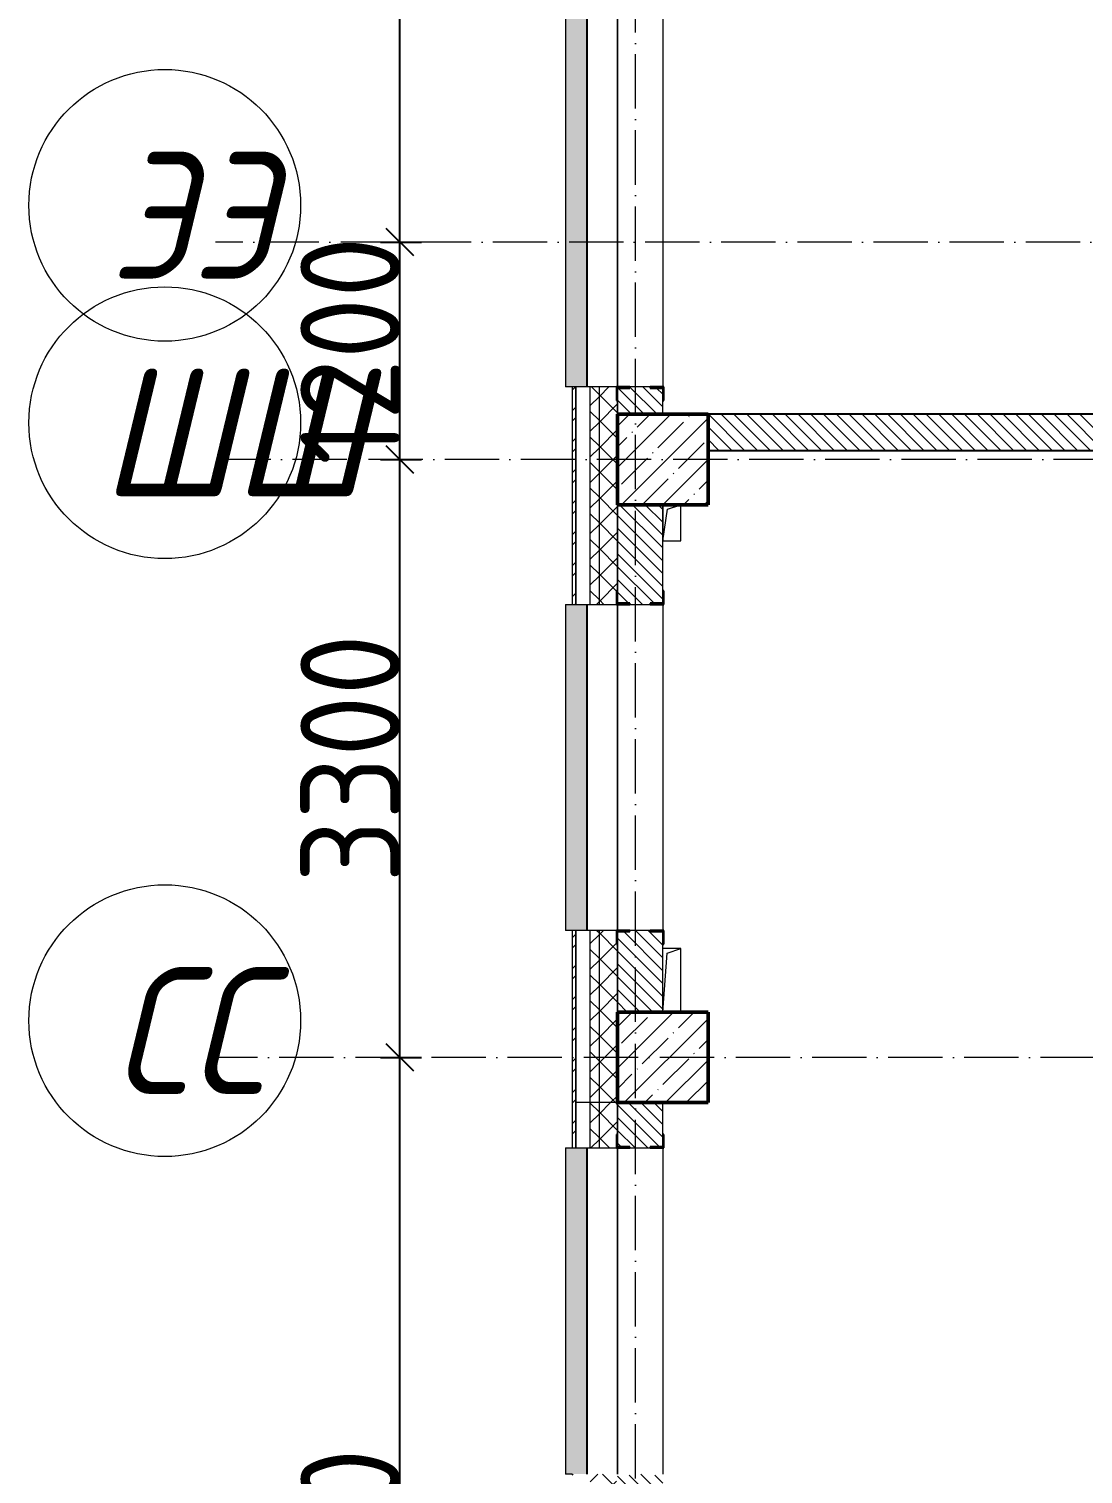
# Model space of a CAD drawing. Header units: millimetres. Extents: x -12989 to 629078, y -109036 to 555275.
# Drawn here: x 510869 to 516688, y 161765 to 169742 of the extents above; entities that cross this region are included whole.
import ezdxf

# ---------------------------------------------------------------- set-up
doc = ezdxf.new("R2010")
doc.units = ezdxf.units.MM
doc.linetypes.add('50_200_ШТРИХ_1Т_ш5_п1_п1_', pattern=[700, 500, -100, 0, -100])
for name, color, linetype, lineweight in [('A-____-____-DIMS', 7, 'Continuous', 9), ('A-GENM-____-MCUT', 7, 'Continuous', 25), ('A-GENM-____-OTLN', 7, 'Continuous', 9), ('A-GENM-____-OTLN-1', 7, 'Continuous', 25), ('A-GLAZ-____-OTLN', 7, 'Continuous', 9), ('A-WALL-____-MCUT', 7, 'Continuous', 13), ('A-WALL-____-MCUT-1', 7, 'Continuous', 9), ('A-WALL-____-OTLN', 7, 'Continuous', 9), ('A-WALL-____-PATT-1', 7, 'Continuous', 9), ('A-WALL-FNSH-MCUT-1', 7, 'Continuous', 9), ('S-COLS-____-MCUT', 7, 'Continuous', 50), ('S-COLS-____-OTLN', 7, 'Continuous', 9), ('S-GRID-____-IDEN', 7, 'Continuous', 9), ('S-GRID-____-OTLN-1', 7, '50_200_ШТРИХ_1Т_ш5_п1_п1_', 9)]:
    doc.layers.add(name, color=color, linetype=linetype, lineweight=lineweight)
doc.layers.add('A-GLAZ-____-OTLN-1', color=7, linetype='Continuous', lineweight=9, true_color=0xc0c0c0)
doc.styles.add('ISOCPEUR_I_9', font='isocpeui.ttf', dxfattribs={"width": 0.9, "height": 250})
doc.styles.add('СПДС', font='isocpeur.ttf', dxfattribs={"width": 0.9})
doc.dimstyles.new('ISO-2_5_0_9К_БОЛЬШОЙ_ОСИ', dxfattribs={"dimscale": 304.8, "dimtxt": 248.995294, "dimasz": 0.492126, "dimexe": 0.393701, "dimexo": 0, "dimgap": 0, "dimtad": 1, "dimdec": 0, "dimzin": 0, "dimdsep": 46, "dimtxsty": 'ISOCPEUR_I_9', "dimblk1": 'OBLIQUE', "dimblk2": 'OBLIQUE', "dimsah": 1, "dimcen": 0.09, "dimdle": 0.393701, "dimazin": 0, "dimtfac": 1, "dimtdec": 4, "dimtix": 1, "dimtmove": 0, "dimatfit": 3, "dimfxl": 1, "dimtvp": 1, "dimtolj": 1, "dimtzin": 0, "dimarcsym": 2})
pattern_1 = [(135, (516567.8, 90784.41), (-35.35534, -35.35534), [])]
pattern_2 = [(45, (516567.8, 90784.41), (-70.71068, 70.71068), []), (135, (516567.8, 90784.41), (-70.71068, -70.71068), [])]
pattern_3 = [(45, (516567.8, 90784.41), (-85.53659, 85.53659), []), (45, (516624.82, 90784.41), (-85.53659, 85.53659), [])]

# ---------------------------------------------------------------- blocks, each defined once
blk = doc.blocks.new('BSC_Колонна _Прямоугольная - 500х500-V25-АР1_План отверстий 2 этажа в осях 1-64_Ю-ЯЯ')
at = {"layer": 'S-COLS-____-OTLN'}
h = blk.add_hatch(dxfattribs=at)
h.set_pattern_fill('FP_34', color=256, style=0, pattern_type=2)
h.set_pattern_definition([(45, (2200, -76581.04), (-114.04925, 114.04925), []), (45, (2314.05, -76581.04), (-114.04925, 114.04925), [201.613, -40.323, 3.353, -36.97])])
h.paths.add_polyline_path([(-250, -250), (250, -250), (250, 250), (-250, 250), (-250, 16.5)], flags=0)
at = {"layer": 'S-COLS-____-MCUT'}
for p, q in [((250, 250), (-250, 250)), ((-250, 250), (-250, -250)), ((250, -250), (250, 250)), ((-250, -250), (250, -250))]:
    blk.add_line(p, q, dxfattribs=at)
blk = doc.blocks.new('BSC_Колонна _Прямоугольная - 500х500-V31-АР1_План отверстий 2 этажа в осях 1-64_Ю-ЯЯ')
at = {"layer": 'S-COLS-____-OTLN'}
h = blk.add_hatch(dxfattribs=at)
h.set_pattern_fill('FP_40', color=256, style=0, pattern_type=2)
h.set_pattern_definition([(45, (2200, -73281.04), (-114.04925, 114.04925), []), (45, (2314.05, -73281.04), (-114.04925, 114.04925), [201.613, -40.323, 3.353, -36.97])])
h.paths.add_polyline_path([(-250, -250), (250, -250), (250, 250), (-250, 250), (-250, 87.7)], flags=0)
at = {"layer": 'S-COLS-____-MCUT'}
for p, q in [((250, 250), (-250, 250)), ((-250, 250), (-250, -250)), ((250, -250), (250, 250)), ((-250, -250), (250, -250))]:
    blk.add_line(p, q, dxfattribs=at)
blk = doc.blocks.new('Фахверк_СКБ_Уголок - 250_2700-27497298-АР1_План отверстий 2 этажа в осях 1-64_Ю-ЯЯ')
at = {"layer": 'A-GENM-____-MCUT'}
for p, q in [((200, 181), (125, 181)), ((125, 181), (125, 106)), ((131, 106), (131, 175)), ((131, 175), (200, 175)), ((200, 175), (200, 181)), ((125, 106), (131, 106)), ((131, -6), (125, -6)), ((125, -6), (125, -81)), ((131, -75), (131, -6)), ((200, -75), (131, -75)), ((200, -81), (200, -75)), ((125, -81), (200, -81))]:
    blk.add_line(p, q, dxfattribs=at)
blk = doc.blocks.new('Фахверк_СКБ_Уголок - 250_2700_1-27501432-АР1_План отверстий 2 этажа в осях 1-64_Ю-ЯЯ')
at = {"layer": 'A-GENM-____-MCUT'}
for p, q in [((200, 181), (125, 181)), ((125, 181), (125, 106)), ((131, 106), (131, 175)), ((131, 175), (200, 175)), ((200, 175), (200, 181)), ((125, 106), (131, 106)), ((131, -6), (125, -6)), ((125, -6), (125, -81)), ((131, -75), (131, -6)), ((200, -75), (131, -75)), ((200, -81), (200, -75)), ((125, -81), (200, -81))]:
    blk.add_line(p, q, dxfattribs=at)
blk = doc.blocks.new('AR_Отверстие прямоугольное _в плите_ - AR_Отверстие прямоугольное _в плите_-V166-АР1_План отверстий 2 этажа в осях 1-64_Ю-ЯЯ')
at = {"layer": 'A-GENM-____-OTLN'}
for p, q in [((-50, 100), (-50, -100)), ((-25, 75), (50, 100)), ((50, -100), (50, 100)), ((-50, -100), (-25, 75)), ((-50, -100), (50, -100))]:
    blk.add_line(p, q, dxfattribs=at)
blk = doc.blocks.new('AR_Отверстие прямоугольное _в плите_ - AR_Отверстие прямоугольное _в плите_-30511527-АР1_План отверстий 2 этажа в осях 1-64_Ю-ЯЯ')
at = {"layer": 'A-GENM-____-OTLN'}
for p, q in [((50, 175), (-50, 175)), ((-25, 150), (50, 175)), ((50, -175), (50, 175)), ((-50, -175), (-25, 150))]:
    blk.add_line(p, q, dxfattribs=at)
blk = doc.blocks.new('Отлив_СКБ - Отлив витража_120_НВФ-31886035-АР1_План отверстий 2 этажа в осях 1-64_Ю-ЯЯ')
at = {"layer": 'A-GLAZ-____-OTLN-1'}
for points in [[(0, 83), (0, 2), (4800, 2), (4800, 120), (0, 120)], [(0, 0), (4800, 0), (4800, 2), (0, 2)]]:
    blk.add_hatch(color=256, dxfattribs=at).paths.add_polyline_path(points, flags=0)
at = {"layer": 'A-GLAZ-____-OTLN'}
for p, q in [((0, 83), (0, 120)), ((4800, 120), (0, 120)), ((4800, 120), (4800, 83)), ((0, 2), (4800, 2)), ((4800, 0), (0, 0))]:
    blk.add_line(p, q, dxfattribs=at)
blk = doc.blocks.new('Отлив_СКБ - Отлив витража_120_НВФ-31885689-АР1_План отверстий 2 этажа в осях 1-64_Ю-ЯЯ')
at = {"layer": 'A-GLAZ-____-OTLN-1'}
for points in [[(1800, 2), (1800, 120), (0, 120), (0, 2), (737.3, 2)], [(1800, 0), (1800, 2), (0, 2), (0, 0), (737.3, 0)]]:
    blk.add_hatch(color=256, dxfattribs=at).paths.add_polyline_path(points, flags=0)
at = {"layer": 'A-GLAZ-____-OTLN'}
for p, q in [((0, 83), (0, 120)), ((1800, 120), (0, 120)), ((1800, 120), (1800, 83)), ((0, 2), (1800, 2)), ((1800, 0), (0, 0))]:
    blk.add_line(p, q, dxfattribs=at)
blk = doc.blocks.new('Ось сетки - Круг_Ø6_00__ISO-2_5_0_9K_-25732049-АР1_План отверстий 3 этажа в осях 1-64_Ю-ЯЯ')
at = {"layer": 'S-GRID-____-IDEN'}
blk.add_circle((0, 0), 3, dxfattribs=at)
blk = doc.blocks.new('_Oblique')
at = {"color": 0, "linetype": 'ByBlock', "lineweight": -2}
blk.add_line((-0.5, -0.5), (0.5, 0.5), dxfattribs=at)
blk = doc.blocks.new('*D2940')
at = {"layer": 'A-____-____-DIMS', "color": 0, "lineweight": -2, "transparency": 16777216}
for p, q in [((280119.3, -19402.4), (280119.3, -13462.4)), ((280013.2, -13582.4), (280239.3, -13582.4)), ((280013.2, -19282.4), (280239.3, -19282.4))]:
    blk.add_line(p, q, dxfattribs=at)
at = {"layer": 'Defpoints', "color": 0, "transparency": 16777216}
for p in [(280013.2, -13582.4), (280119.3, -13582.4), (280013.2, -19282.4)]:
    blk.add_point(p, dxfattribs=at)
at = {"layer": 'A-____-____-DIMS', "color": 0, "lineweight": -2, "transparency": 16777216, "xscale": 150, "yscale": 150, "zscale": 150}
for p, rotation in [((280119.3, -13582.4), 90), ((280119.3, -19282.4), 270)]:
    blk.add_blockref('_Oblique', p, dxfattribs=dict(at, rotation=rotation))
at = {"layer": 'A-____-____-DIMS', "color": 0, "transparency": 16777216, "insert": (279845, -16432.4), "char_height": 548.64, "attachment_point": 5, "rotation": 90, "style": 'СПДС'}
blk.add_mtext('\\A1;5700', dxfattribs=at)
blk = doc.blocks.new('*D2941')
at = {"layer": 'A-____-____-DIMS', "color": 0, "lineweight": -2, "transparency": 16777216}
for p, q in [((280119.3, -13702.4), (280119.3, -10162.4)), ((280013.2, -10282.4), (280239.3, -10282.4)), ((280013.2, -13582.4), (280239.3, -13582.4))]:
    blk.add_line(p, q, dxfattribs=at)
at = {"layer": 'Defpoints', "color": 0, "transparency": 16777216}
for p in [(280013.2, -10282.4), (280119.3, -10282.4), (280013.2, -13582.4)]:
    blk.add_point(p, dxfattribs=at)
at = {"layer": 'A-____-____-DIMS', "color": 0, "lineweight": -2, "transparency": 16777216, "xscale": 150, "yscale": 150, "zscale": 150}
for p, rotation in [((280119.3, -10282.4), 90), ((280119.3, -13582.4), 270)]:
    blk.add_blockref('_Oblique', p, dxfattribs=dict(at, rotation=rotation))
at = {"layer": 'A-____-____-DIMS', "color": 0, "transparency": 16777216, "insert": (279845, -11932.4), "char_height": 548.64, "attachment_point": 5, "rotation": 90, "style": 'СПДС'}
blk.add_mtext('\\A1;3300', dxfattribs=at)
blk = doc.blocks.new('*D2942')
at = {"layer": 'A-____-____-DIMS', "color": 0, "lineweight": -2, "transparency": 16777216}
for p, q in [((280119.3, -10402.4), (280119.3, -8962.4)), ((280013.2, -9082.4), (280239.3, -9082.4)), ((280013.2, -10282.4), (280239.3, -10282.4))]:
    blk.add_line(p, q, dxfattribs=at)
at = {"layer": 'Defpoints', "color": 0, "transparency": 16777216}
for p in [(280013.2, -9082.4), (280119.3, -9082.4), (280013.2, -10282.4)]:
    blk.add_point(p, dxfattribs=at)
at = {"layer": 'A-____-____-DIMS', "color": 0, "lineweight": -2, "transparency": 16777216, "xscale": 150, "yscale": 150, "zscale": 150}
for p, rotation in [((280119.3, -9082.4), 90), ((280119.3, -10282.4), 270)]:
    blk.add_blockref('_Oblique', p, dxfattribs=dict(at, rotation=rotation))
at = {"layer": 'A-____-____-DIMS', "color": 0, "transparency": 16777216, "insert": (279845, -9682.4), "char_height": 548.64, "attachment_point": 5, "rotation": 90, "style": 'СПДС'}
blk.add_mtext('\\A1;1200', dxfattribs=at)
blk = doc.blocks.new('*D2943')
at = {"layer": 'A-____-____-DIMS', "color": 0, "lineweight": -2, "transparency": 16777216}
for p, q in [((280119.3, -9202.4), (280119.3, -4712.4)), ((280013.2, -4832.4), (280239.3, -4832.4)), ((280013.2, -9082.4), (280239.3, -9082.4))]:
    blk.add_line(p, q, dxfattribs=at)
at = {"layer": 'Defpoints', "color": 0, "transparency": 16777216}
for p in [(280013.2, -4832.4), (280119.3, -4832.4), (280013.2, -9082.4)]:
    blk.add_point(p, dxfattribs=at)
at = {"layer": 'A-____-____-DIMS', "color": 0, "lineweight": -2, "transparency": 16777216, "xscale": 150, "yscale": 150, "zscale": 150}
for p, rotation in [((280119.3, -4832.4), 90), ((280119.3, -9082.4), 270)]:
    blk.add_blockref('_Oblique', p, dxfattribs=dict(at, rotation=rotation))
at = {"layer": 'A-____-____-DIMS', "color": 0, "transparency": 16777216, "insert": (279845, -6957.4), "char_height": 548.64, "attachment_point": 5, "rotation": 90, "style": 'СПДС'}
blk.add_mtext('\\A1;4250', dxfattribs=at)
blk = doc.blocks.new('3эт')
at = {"layer": 'S-GRID-____-OTLN-1', "color": 251, "ltscale": 0.6, "true_color": 0x636466}
for p, q in [((281420.7, -33971.9), (281420.7, 4029.4)), ((330925.3, -9082.4), (279101.9, -9082.4)), ((316375.7, -10282.4), (279101.9, -10282.4)), ((308320.7, -13582.4), (279101.9, -13582.4))]:
    blk.add_line(p, q, dxfattribs=at)
at = {"layer": 'S-GRID-____-IDEN', "xscale": 250, "yscale": 250, "zscale": 99.99999999999993}
for p, rotation in [((278821.8, -8879.9), 89.9999999999998), ((278821.8, -10079.9), 89.9999999999998), ((278821.8, -13379.9), 89.99999999999982)]:
    blk.add_blockref('Ось сетки - Круг_Ø6_00__ISO-2_5_0_9K_-25732049-АР1_План отверстий 3 этажа в осях 1-64_Ю-ЯЯ', p, dxfattribs=dict(at, rotation=rotation))
at = {"layer": 'S-GRID-____-IDEN', "char_height": 700, "attachment_point": 1, "style": 'ISOCPEUR_I_9'}
for s, insert, width in [('ЭЭ', (278519.6, -8585.4), 447.342), ('ШШ', (278471.9, -9785.4), 562.785), ('СС', (278537.6, -13085.4), 404.05)]:
    blk.add_mtext(s, dxfattribs=dict(at, insert=insert, width=width))
at = {"layer": 'A-____-____-DIMS'}
for base, p1, p2, override, picture, middle in [((280119.3, -4832.4), (280013.2, -9082.4), (280013.2, -4832.4), {"dimtxt": 1.8, "dimpost": '<>', "dimtxsty": 'СПДС', "dimfxl": 4250}, '*D2943', (279845, -6957.4)), ((280119.3, -9082.4), (280013.2, -10282.4), (280013.2, -9082.4), {"dimtxt": 1.8, "dimpost": '<>', "dimtxsty": 'СПДС', "dimfxl": 1200}, '*D2942', (279845, -9682.4)), ((280119.3, -10282.4), (280013.2, -13582.4), (280013.2, -10282.4), {"dimtxt": 1.8, "dimpost": '<>', "dimtxsty": 'СПДС', "dimfxl": 3300}, '*D2941', (279845, -11932.4)), ((280119.3, -13582.4), (280013.2, -19282.4), (280013.2, -13582.4), {"dimtxt": 1.8, "dimpost": '<>', "dimtxsty": 'СПДС', "dimfxl": 5700}, '*D2940', (279845, -16432.4))]:
    dim = blk.add_linear_dim(base=base, p1=p1, p2=p2, angle=90, dimstyle='ISO-2_5_0_9К_БОЛЬШОЙ_ОСИ', override=override, dxfattribs=at)
    dim.commit()
    dim.dimension.update_dxf_attribs({"geometry": picture, "text_midpoint": middle})

msp = doc.modelspace()

# ---------------------------------------------------------------- hatches: boundary and pattern name
at = {"layer": 'A-WALL-____-PATT-1'}
h = msp.add_hatch(dxfattribs=at)
h.set_pattern_fill('FP_3', color=256, style=0, pattern_type=2)
h.set_pattern_definition(pattern_3)
h.paths.add_polyline_path([(513867.7976, 163645.4504), (513887.7976, 163645.4504), (513887.7976, 164765.4504), (513867.7976, 164765.4504), (513867.7976, 164153.1238)], flags=0)
h.paths.add_polyline_path([(513887.7976, 166565.4504), (513887.7976, 167765.4504), (513867.7976, 167765.4504), (513867.7976, 166565.4504)], flags=0)
h.paths.add_polyline_path([(513887.7976, 172565.4504), (513887.7976, 173765.4504), (513867.7976, 173765.4504), (513867.7976, 172565.4504)], flags=0)
h.paths.add_polyline_path([(513887.7976, 175565.4504), (513887.7976, 176715.4504), (513867.7976, 176715.4504), (513867.7976, 175565.4504)], flags=0)
h = msp.add_hatch(dxfattribs=at)
h.set_pattern_fill('FP_1', color=256, style=0, pattern_type=2)
h.set_pattern_definition(pattern_2)
h.paths.add_polyline_path([(514017.7976, 163815.4504), (514017.7976, 164765.4504), (513967.7976, 164765.4504), (513967.7976, 163815.4504)], flags=0)
h.paths.add_polyline_path([(514017.7976, 166565.4504), (514017.7976, 167765.4504), (513967.7976, 167765.4504), (513967.7976, 166565.4504)], flags=0)
h.paths.add_polyline_path([(514017.7976, 172565.4504), (514017.7976, 173765.4504), (513967.7976, 173765.4504), (513967.7976, 172565.4504)], flags=0)
h.paths.add_polyline_path([(514017.7976, 175565.4504), (514017.7976, 176695.4504), (513967.7976, 176695.4504), (513967.7976, 175565.4504)], flags=0)
h = msp.add_hatch(dxfattribs=at)
h.set_pattern_fill('FP_1', color=256, style=0, pattern_type=2)
h.set_pattern_definition(pattern_2)
h.paths.add_polyline_path([(514117.7976, 163815.4504), (514117.7976, 164690.4504), (514111.7976, 164690.4504), (514111.7976, 164765.4504), (514017.7976, 164765.4504), (514017.7976, 163815.4504)], flags=0)
h.paths.add_polyline_path([(514111.7976, 166565.4504), (514111.7976, 166640.4504), (514117.7976, 166640.4504), (514117.7976, 167690.4504), (514111.7976, 167690.4504), (514111.7976, 167765.4504), (514017.7976, 167765.4504), (514017.7976, 166565.4504)], flags=0)
h.paths.add_polyline_path([(514017.7976, 172565.4504), (514117.7976, 172565.4504), (514117.7976, 173690.4504), (514111.7976, 173690.4504), (514111.7976, 173765.4504), (514017.7976, 173765.4504), (514017.7976, 173032.3917)], flags=0)
h.paths.add_polyline_path([(514111.7976, 175565.4504), (514111.7976, 175640.4504), (514117.7976, 175640.4504), (514117.7976, 176695.4504), (514017.7976, 176695.4504), (514017.7976, 175565.4504)], flags=0)
h = msp.add_hatch(dxfattribs=at)
h.set_pattern_fill('FP_6', color=256, style=0, pattern_type=2)
h.set_pattern_definition(pattern_1)
h.paths.add_polyline_path([(514261.7976, 167615.4504), (514367.7976, 167615.4504), (514367.7976, 167759.4504), (514298.7976, 167759.4504), (514298.7976, 167765.4504), (514186.7976, 167765.4504), (514186.7976, 167759.4504), (514117.7976, 167759.4504), (514117.7976, 167615.4504)], flags=0)
h = msp.add_hatch(dxfattribs=at)
h.set_pattern_fill('FP_6', color=256, style=0, pattern_type=2)
h.set_pattern_definition(pattern_1)
h.paths.add_polyline_path([(521617.7976, 167415.4504), (521617.7976, 167615.4504), (518123.7976, 167615.4504), (518123.7976, 167546.4504), (518117.7976, 167546.4504), (518117.7976, 167615.4504), (514617.7976, 167615.4504), (514617.7976, 167415.4504), (518117.7976, 167415.4504), (518117.7976, 167484.4504), (518123.7976, 167484.4504), (518123.7976, 167415.4504), (520087.6178, 167415.4504)], flags=0)
h = msp.add_hatch(dxfattribs=at)
h.set_pattern_fill('FP_6', color=256, style=0, pattern_type=2)
h.set_pattern_definition(pattern_1)
h.paths.add_polyline_path([(514367.7976, 164315.4504), (514367.7976, 164759.4504), (514298.7976, 164759.4504), (514298.7976, 164765.4504), (514186.7976, 164765.4504), (514186.7976, 164759.4504), (514117.7976, 164759.4504), (514117.7976, 164315.4504)], flags=0)
h.paths.add_polyline_path([(514186.7976, 166565.4504), (514298.7976, 166565.4504), (514298.7976, 166571.4504), (514367.7976, 166571.4504), (514367.7976, 167115.4504), (514117.7976, 167115.4504), (514117.7976, 166571.4504), (514186.7976, 166571.4504)], flags=0)
h = msp.add_hatch(dxfattribs=at)
h.set_pattern_fill('FP_1', color=256, style=0, pattern_type=2)
h.set_pattern_definition(pattern_2)
h.paths.add_polyline_path([(514017.7976, 158465.4504), (514017.7976, 158765.4504), (513967.7976, 158765.4504), (513967.7976, 158465.4504)], flags=0)
h.paths.add_polyline_path([(514017.7976, 160565.4504), (514017.7976, 161765.4504), (513967.7976, 161765.4504), (513967.7976, 160565.4504)], flags=0)
h.paths.add_polyline_path([(514017.7976, 163565.4504), (514017.7976, 163815.4504), (513967.7976, 163815.4504), (513967.7976, 163565.4504)], flags=0)
h = msp.add_hatch(dxfattribs=at)
h.set_pattern_fill('FP_1', color=256, style=0, pattern_type=2)
h.set_pattern_definition(pattern_2)
h.paths.add_polyline_path([(514017.7976, 158465.4504), (514117.7976, 158465.4504), (514117.7976, 158690.4504), (514111.7976, 158690.4504), (514111.7976, 158765.4504), (514017.7976, 158765.4504), (514017.7976, 158502.6805)], flags=0)
h.paths.add_polyline_path([(514111.7976, 160565.4504), (514111.7976, 160640.4504), (514117.7976, 160640.4504), (514117.7976, 161690.4504), (514111.7976, 161690.4504), (514111.7976, 161765.4504), (514017.7976, 161765.4504), (514017.7976, 160565.4504)], flags=0)
h.paths.add_polyline_path([(514111.7976, 163565.4504), (514111.7976, 163640.4504), (514117.7976, 163640.4504), (514117.7976, 163815.4504), (514017.7976, 163815.4504), (514017.7976, 163565.4504)], flags=0)
h = msp.add_hatch(dxfattribs=at)
h.set_pattern_fill('FP_6', color=256, style=0, pattern_type=2)
h.set_pattern_definition(pattern_1)
h.paths.add_polyline_path([(514367.7976, 158465.4504), (514367.7976, 158759.4504), (514298.7976, 158759.4504), (514298.7976, 158765.4504), (514186.7976, 158765.4504), (514186.7976, 158759.4504), (514117.7976, 158759.4504), (514117.7976, 158465.4504)], flags=0)
h.paths.add_polyline_path([(514298.7976, 160565.4504), (514298.7976, 160571.4504), (514367.7976, 160571.4504), (514367.7976, 161759.4504), (514298.7976, 161759.4504), (514298.7976, 161765.4504), (514186.7976, 161765.4504), (514186.7976, 161759.4504), (514117.7976, 161759.4504), (514117.7976, 160571.4504), (514186.7976, 160571.4504), (514186.7976, 160565.4504)], flags=0)
h.paths.add_polyline_path([(514186.7976, 163565.4504), (514298.7976, 163565.4504), (514298.7976, 163571.4504), (514367.7976, 163571.4504), (514367.7976, 163815.4504), (514117.7976, 163815.4504), (514117.7976, 163571.4504), (514186.7976, 163571.4504)], flags=0)
h = msp.add_hatch(dxfattribs=at)
h.set_pattern_fill('FP_3', color=256, style=0, pattern_type=2)
h.set_pattern_definition(pattern_3)
h.paths.add_polyline_path([(513867.7976, 158635.4504), (513887.7976, 158635.4504), (513887.7976, 158765.4504), (513867.7976, 158765.4504)], flags=0)
h.paths.add_polyline_path([(513887.7976, 160565.4504), (513887.7976, 161765.4504), (513867.7976, 161765.4504), (513867.7976, 160565.4504)], flags=0)
h.paths.add_polyline_path([(513887.7976, 163565.4504), (513887.7976, 163645.4504), (513867.7976, 163645.4504), (513867.7976, 163565.4504)], flags=0)

# ---------------------------------------------------------------- linework, layer by layer
for points in [[(523967.7976, 167602.9504), (519217.7976, 167615.4504), (519217.7976, 168015.4504), (516817.7976, 168015.4504), (516817.7976, 167615.4504), (514617.7976, 167615.4504)], [(514617.7976, 167415.4504), (521317.7976, 167415.4504)]]:
    msp.add_lwpolyline(points)
at = {"layer": 'A-WALL-____-MCUT'}
for p, q in [((514111.7976, 167765.4504), (513887.7976, 167765.4504)), ((513887.7976, 167765.4504), (513887.7976, 166565.4504)), ((513887.7976, 166565.4504), (513887.7976, 167765.4504)), ((514298.7976, 167765.4504), (514186.7976, 167765.4504)), ((514367.7976, 167615.4504), (514367.7976, 167690.4504)), ((518117.7976, 167615.4504), (514617.7976, 167615.4504)), ((514617.7976, 167415.4504), (518117.7976, 167415.4504)), ((514367.7976, 166640.4504), (514367.7976, 167115.4504)), ((513887.7976, 166565.4504), (514111.7976, 166565.4504)), ((514186.7976, 166565.4504), (514298.7976, 166565.4504)), ((514111.7976, 164765.4504), (513887.7976, 164765.4504)), ((513887.7976, 164765.4504), (513887.7976, 163815.4504)), ((513887.7976, 163815.4504), (513887.7976, 164765.4504)), ((514298.7976, 164765.4504), (514186.7976, 164765.4504)), ((514367.7976, 164315.4504), (514367.7976, 164690.4504)), ((513887.7976, 163815.4504), (513887.7976, 163565.4504)), ((514117.7976, 163815.4504), (513887.7976, 163815.4504)), ((514367.7976, 163640.4504), (514367.7976, 163815.4504)), ((513887.7976, 163565.4504), (513887.7976, 163645.4504)), ((513887.7976, 163565.4504), (514111.7976, 163565.4504)), ((514186.7976, 163565.4504), (514298.7976, 163565.4504))]:
    msp.add_line(p, q, dxfattribs=at)
at = {"layer": 'A-WALL-____-MCUT-1'}
for p, q in [((513967.7976, 166565.4504), (513967.7976, 167765.4504)), ((514017.7976, 166565.4504), (514017.7976, 167765.4504)), ((514117.7976, 167690.4504), (514117.7976, 167615.4504)), ((514117.7976, 167615.4504), (514117.7976, 167690.4504)), ((514117.7976, 167115.4504), (514117.7976, 166640.4504)), ((514117.7976, 166640.4504), (514117.7976, 167115.4504)), ((513967.7976, 163815.4504), (513967.7976, 164765.4504)), ((514017.7976, 163815.4504), (514017.7976, 164765.4504)), ((514117.7976, 164690.4504), (514117.7976, 164315.4504)), ((514117.7976, 164315.4504), (514117.7976, 164690.4504)), ((513967.7976, 163565.4504), (513967.7976, 163815.4504)), ((514017.7976, 163565.4504), (514017.7976, 163815.4504)), ((514117.7976, 163815.4504), (514117.7976, 163640.4504)), ((514117.7976, 163640.4504), (514117.7976, 163815.4504))]:
    msp.add_line(p, q, dxfattribs=at)
at = {"layer": 'A-WALL-____-OTLN'}
for p, q in [((514117.7976, 167765.4504), (514117.7976, 172565.4504)), ((514117.7976, 172565.4504), (514117.7976, 167765.4504)), ((514367.7976, 172565.4504), (514367.7976, 167765.4504)), ((514117.7976, 164765.4504), (514117.7976, 166565.4504)), ((514117.7976, 166565.4504), (514117.7976, 164765.4504)), ((514367.7976, 166565.4504), (514367.7976, 164765.4504)), ((514117.7976, 161765.4504), (514117.7976, 163565.4504)), ((514117.7976, 163565.4504), (514117.7976, 161765.4504)), ((514367.7976, 163565.4504), (514367.7976, 161765.4504))]:
    msp.add_line(p, q, dxfattribs=at)
at = {"layer": 'A-WALL-FNSH-MCUT-1'}
for p, q in [((513867.7976, 167765.4504), (513867.7976, 166565.4504)), ((513887.7976, 167765.4504), (513867.7976, 167765.4504)), ((513867.7976, 166565.4504), (513887.7976, 166565.4504)), ((513867.7976, 164765.4504), (513867.7976, 163565.4504)), ((513887.7976, 164765.4504), (513867.7976, 164765.4504)), ((513887.7976, 163645.4504), (513887.7976, 163815.4504)), ((513867.7976, 163565.4504), (513887.7976, 163565.4504))]:
    msp.add_line(p, q, dxfattribs=at)

# ---------------------------------------------------------------- block references
msp.add_blockref('3эт', (232797.0902, 177647.8646))
at = {"layer": 'A-GENM-____-OTLN'}
for name, p in [('AR_Отверстие прямоугольное _в плите_ - AR_Отверстие прямоугольное _в плите_-V166-АР1_План отверстий 2 этажа в осях 1-64_Ю-ЯЯ', (514418.2971, 167015.4504)), ('AR_Отверстие прямоугольное _в плите_ - AR_Отверстие прямоугольное _в плите_-30511527-АР1_План отверстий 2 этажа в осях 1-64_Ю-ЯЯ', (514417.7976, 164490.4504))]:
    msp.add_blockref(name, p, dxfattribs=at)
at = {"layer": 'A-GENM-____-OTLN-1'}
for name, p, rotation in [('Фахверк_СКБ_Уголок - 250_2700_1-27501432-АР1_План отверстий 2 этажа в осях 1-64_Ю-ЯЯ', (514192.7976, 167890.4504), 269.9999999999999), ('Фахверк_СКБ_Уголок - 250_2700-27497298-АР1_План отверстий 2 этажа в осях 1-64_Ю-ЯЯ', (514292.7976, 166440.4504), 89.99999999999991), ('Фахверк_СКБ_Уголок - 250_2700-27497298-АР1_План отверстий 2 этажа в осях 1-64_Ю-ЯЯ', (514192.7976, 164890.4504), 269.9999999999999), ('Фахверк_СКБ_Уголок - 250_2700-27497298-АР1_План отверстий 2 этажа в осях 1-64_Ю-ЯЯ', (514292.7976, 163440.4504), 89.99999999999991)]:
    msp.add_blockref(name, p, dxfattribs=dict(at, rotation=rotation))
at = {"layer": 'A-GLAZ-____-OTLN', "rotation": 90}
for name, p in [('Отлив_СКБ - Отлив витража_120_НВФ-31886035-АР1_План отверстий 2 этажа в осях 1-64_Ю-ЯЯ', (513950.7976, 167765.4504)), ('Отлив_СКБ - Отлив витража_120_НВФ-31885689-АР1_План отверстий 2 этажа в осях 1-64_Ю-ЯЯ', (513950.7976, 164765.4504)), ('Отлив_СКБ - Отлив витража_120_НВФ-31885689-АР1_План отверстий 2 этажа в осях 1-64_Ю-ЯЯ', (513950.7976, 161765.4504))]:
    msp.add_blockref(name, p, dxfattribs=at)
at = {"layer": 'S-COLS-____-OTLN'}
for name, p in [('BSC_Колонна _Прямоугольная - 500х500-V25-АР1_План отверстий 2 этажа в осях 1-64_Ю-ЯЯ', (514367.7976, 167365.4504)), ('BSC_Колонна _Прямоугольная - 500х500-V31-АР1_План отверстий 2 этажа в осях 1-64_Ю-ЯЯ', (514367.7976, 164065.4504))]:
    msp.add_blockref(name, p, dxfattribs=at)

doc.saveas('drawing.dxf')
